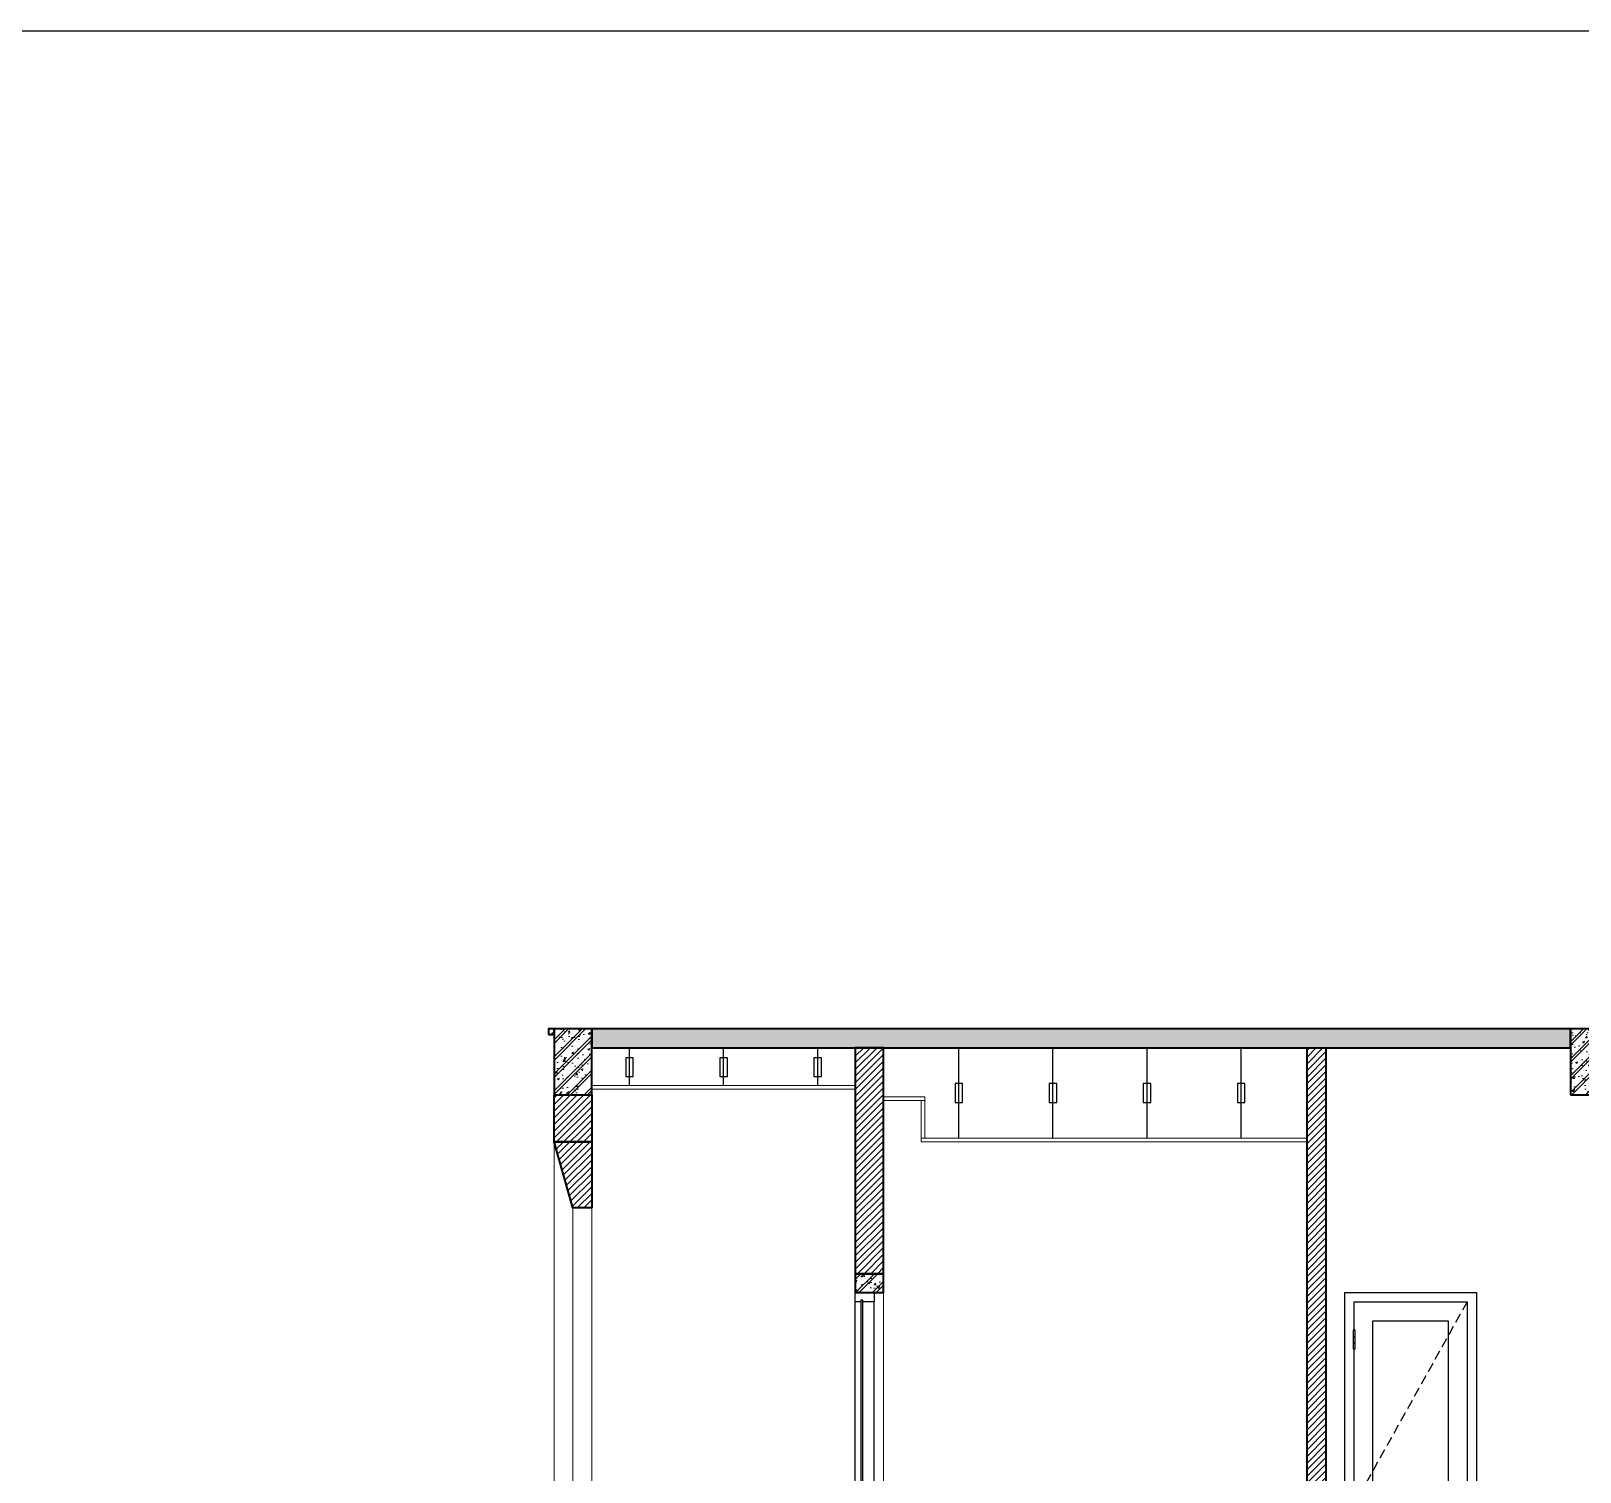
# Model space of a CAD drawing. Header units: inches. Extents: x 236662 to 497023, y -248575 to 81795.
# Drawn here: x 473782 to 482010, y -180349 to -172693 of the extents above; entities that cross this region are included whole.
import ezdxf

# ---------------------------------------------------------------- set-up
doc = ezdxf.new("R2010")
doc.units = ezdxf.units.IN
doc.header["$LTSCALE"] = 10
doc.header["$MEASUREMENT"] = 0
doc.linetypes.add('HIDDEN', pattern=[0.375, 0.25, -0.125])
for name, color, linetype, lineweight in [('02. HP_BE TONG', 1, 'Continuous', 35), ('03. HP_TUONG', 2, 'Continuous', 35), ('06. HP_THAY 1', 134, 'Continuous', 15), ('06. HP_THAY 2', 147, 'Continuous', 13), ('09_HP_HATCH', 8, 'Continuous', 5)]:
    doc.layers.add(name, color=color, linetype=linetype, lineweight=lineweight)
doc.layers.add('04. HP_CUA', color=153, linetype='Continuous')
doc.layers.add('07. HP_KY HIEU', color=43, linetype='Continuous')
pattern_1 = [(45, (491560.06, -193094.979), (-17.67767, 17.67767), [])]

# ---------------------------------------------------------------- blocks, each defined once
blk = doc.blocks.new('ÁDASDASDWD')
at = {"layer": '09_HP_HATCH'}
h = blk.add_hatch(dxfattribs=at)
h.set_pattern_fill('CHAU-01', color=256, scale=15, pattern_type=2)
h.set_pattern_definition([(50, (-55376.965, -37444.2), (107.58903, -9.41282), [11.25, -123.75]), (355, (-55376.97, -37444.2), (-20.8127, 112.82882), [9, -99]), (100.4514, (-55368, -37444.99), (86.7764, 103.41593), [9.56103, -105.17132]), (46.1842, (-55376.97, -37414.2), (160.08616, -24.82785), [16.875, -185.625]), (96.6356, (-55363.62, -37416.27), (140.1994, 146.11768), [14.34154, -157.75695]), (351.1842, (-55376.97, -37414.2), (140.1993, 146.1178), [13.5, -148.5]), (21, (-55361.965, -37421.7), (89.53606, -60.39283), [11.25, -123.75]), (326, (-55361.97, -37421.7), (36.4973, 108.7725), [9, -99]), (71.4514, (-55354.5, -37426.73), (126.0334, 48.37957), [9.56103, -105.17132]), (37.5, (-55376.965, -37444.2), (1.823978, 49.934078), [0, -97.8, 0, -100.5, 0, -99.375]), (7.5, (-55376.965, -37444.2), (39.46043, 59.161757), [0, -57.3, 0, -95.55, 0, -37.875]), (327.5, (-55410.415, -37444.2), (80.073365, -3.38323), [0, -37.5, 0, -117, 0, -155.25]), (317.5, (-55425.415, -37444.2), (87.477925, 15.01575), [0, -48.75, 0, -77.7, 0, -110.25]), (45, (-55376.965, -37444.2), (-45.07806, 45.07806), []), (45, (-55376.965, -37425.827), (-45.07806, 45.07806), [])])
h.paths.add_polyline_path([(-100, -350), (100, -350), (100, 0), (-100, 0)])
at = {"layer": '02. HP_BE TONG'}
blk.add_lwpolyline([(-100, -350), (100, -350), (100, 0), (-100, 0)], close=True, dxfattribs=at)
blk = doc.blocks.new('*U308')
for p, q in [((0, 50), (0, 2150)), ((100, 50), (100, 2150))]:
    blk.add_line(p, q)
for points in [[(0, 2150), (60, 2150), (60, 2160), (70, 2160), (70, 2150), (100, 2150), (100, 2200), (0, 2200)], [(0, 0), (100, 0), (100, 50), (70, 50), (70, 40), (60, 40), (60, 50), (0, 50)]]:
    blk.add_lwpolyline(points, close=True)
at = {"color": 8}
blk.add_lwpolyline([(70, 40), (60, 40), (60, 2160), (70, 2160)], close=True, dxfattribs=at)
blk = doc.blocks.new('*U310')
at = {"ltscale": 20}
h = blk.add_hatch(dxfattribs=at)
h.set_pattern_fill('_USER', color=8, scale=34, angle=32.99202, style=0, pattern_type=0)
h.set_pattern_definition([(180, (55, 2000), (2e-12, -34), [])])
h.paths.add_polyline_path([(55, 2000), (45, 2000), (45, 1900), (55, 1900)])
h = blk.add_hatch(dxfattribs=at)
h.set_pattern_fill('_USER', color=8, scale=34, angle=32.99202, style=0, pattern_type=0)
h.set_pattern_definition([(180, (55, 1025), (4e-12, 34), [])])
h.paths.add_polyline_path([(55, 1025), (45, 1025), (45, 1125), (55, 1125)])
h = blk.add_hatch(dxfattribs=at)
h.set_pattern_fill('_USER', color=8, scale=34, angle=32.99202, style=0, pattern_type=0)
h.set_pattern_definition([(180, (55, 150), (4e-12, 34), [])])
h.paths.add_polyline_path([(55, 150), (45, 150), (45, 250), (55, 250)])
for points in [[(50, 0), (0, 0), (0, 2200), (700, 2200), (700, 0), (650, 0)], [(50, 2000), (50, 2150), (650, 2150), (650, 0), (50, 0), (50, 150)], [(50, 1125), (50, 1900)], [(50, 250), (50, 1025)]]:
    blk.add_lwpolyline(points)
at = {"color": 8, "linetype": 'HIDDEN', "ltscale": 20}
blk.add_lwpolyline([(650, 2150), (50, 1075), (650, 0)], dxfattribs=at)
for points in [[(55, 2000), (45, 2000), (45, 1900), (55, 1900)], [(550, 100), (150, 100), (150, 2050), (550, 2050)], [(55, 1025), (45, 1025), (45, 1125), (55, 1125)], [(55, 150), (45, 150), (45, 250), (55, 250)]]:
    blk.add_lwpolyline(points, close=True)
for radius in [30, 7]:
    blk.add_circle((600, 900), radius)

msp = doc.modelspace()

# ---------------------------------------------------------------- hatches: boundary and pattern name
at = {"layer": '09_HP_HATCH'}
h = msp.add_hatch(dxfattribs=at)
h.set_pattern_fill('ANSI31', color=8, scale=200)
h.set_pattern_definition(pattern_1)
h.paths.add_polyline_path([(476560.1, -177995), (476530.1, -177995), (476530.1, -178025), (476560.1, -178025)])
h.paths.add_polyline_path([(476760.1, -178345), (476560.1, -178345), (476560.1, -178595), (476760.1, -178595)])
h.paths.add_polyline_path([(476760.1, -178595), (476560.1, -178595), (476660.1, -178945), (476760.1, -178945)])
h = msp.add_hatch(dxfattribs=at)
h.set_pattern_fill('CHAU-01', color=256, scale=15, pattern_type=2)
h.set_pattern_definition([(50, (339573.58, -256936.03), (107.589027, -9.41282), [11.25, -123.75]), (355, (339573.58, -256936.03), (-20.8127, 112.82882), [9, -99]), (100.4514, (339582.54, -256936.81), (86.77641, 103.41593), [9.56103, -105.17132]), (46.1842, (339573.58, -256906.03), (160.08616, -24.82785), [16.875, -185.625]), (96.6356, (339586.92, -256908.1), (140.1994, 146.11768), [14.34154, -157.75695]), (351.1842, (339573.58, -256906.03), (140.1993, 146.11779), [13.5, -148.5]), (21, (339588.58, -256913.53), (89.53606, -60.392834), [11.25, -123.75]), (326, (339588.58, -256913.53), (36.4973, 108.77251), [9, -99]), (71.4514, (339596.04, -256918.56), (126.033394, 48.379575), [9.56103, -105.17132]), (37.5, (339573.576, -256936.028), (1.823978, 49.934078), [0, -97.8, 0, -100.5, 0, -99.375]), (7.5, (339573.576, -256936.03), (39.46043, 59.161757), [0, -57.3, 0, -95.55, 0, -37.875]), (327.5, (339540.126, -256936.028), (80.073365, -3.383231), [0, -37.5, 0, -117, 0, -155.25]), (317.5, (339525.126, -256936.03), (87.477925, 15.015747), [0, -48.75, 0, -77.7, 0, -110.25]), (45, (339573.576, -256936.03), (-45.078057, 45.078057), []), (45, (339573.576, -256917.65), (-45.078057, 45.078057), [])])
h.paths.add_polyline_path([(476760.1, -177995), (476760.1, -178095), (481960.1, -178095), (481960.1, -177995)])
h = msp.add_hatch(dxfattribs=at)
h.set_pattern_fill('ANSI31', color=8, scale=200)
h.set_pattern_definition(pattern_1)
h.paths.add_polyline_path([(478310.1, -178095), (478160.1, -178095), (478160.1, -179295), (478310.1, -179295)])
h = msp.add_hatch(dxfattribs=at)
h.set_pattern_fill('ANSI31', color=8, scale=200)
h.set_pattern_definition(pattern_1)
h.paths.add_polyline_path([(480660.1, -178095), (480560.1, -178095), (480560.1, -181595), (480660.1, -181595)])
h.paths.add_polyline_path([(482160.1, -178345), (482060.1, -178345), (482060.1, -181595), (482160.1, -181595)])
h = msp.add_hatch(dxfattribs=at)
h.set_pattern_fill('CHAU-01', color=256, scale=15, pattern_type=2)
h.set_pattern_definition([(50, (371225.07, -262458.85), (107.58903, -9.41282), [11.25, -123.75]), (355, (371225.07, -262458.85), (-20.8127, 112.82882), [9, -99]), (100.4514, (371234.03, -262459.64), (86.77641, 103.41593), [9.56103, -105.17132]), (46.1842, (371225.07, -262428.85), (160.08616, -24.82785), [16.875, -185.625]), (96.6356, (371238.4, -262430.92), (140.1994, 146.11768), [14.34154, -157.75695]), (351.1842, (371225.07, -262428.85), (140.1993, 146.1178), [13.5, -148.5]), (21, (371240.07, -262436.35), (89.53606, -60.392834), [11.25, -123.75]), (326, (371240.07, -262436.35), (36.4973, 108.77251), [9, -99]), (71.4514, (371247.53, -262441.38), (126.033394, 48.379575), [9.56103, -105.17132]), (37.5, (371225.067, -262458.85), (1.823978, 49.934078), [0, -97.8, 0, -100.5, 0, -99.375]), (7.5, (371225.067, -262458.85), (39.46043, 59.161757), [0, -57.3, 0, -95.55, 0, -37.875]), (327.5, (371191.617, -262458.85), (80.073365, -3.383231), [0, -37.5, 0, -117, 0, -155.25]), (317.5, (371176.62, -262458.85), (87.477925, 15.015747), [0, -48.75, 0, -77.7, 0, -110.25]), (45, (371225.07, -262458.85), (-45.078057, 45.078057), []), (45, (371225.07, -262440.477), (-45.078057, 45.078057), [])])
h.paths.add_polyline_path([(478160.1, -179295), (478160.1, -179395), (478310.1, -179395), (478310.1, -179295)])

# ---------------------------------------------------------------- linework, layer by layer
msp.add_lwpolyline([(402912.4, -172693.2), (497022.9, -172693.2), (497022.9, -235116.6), (402912.4, -235116.6)], close=True)
at = {"layer": '02. HP_BE TONG'}
for points in [[(476760.1, -177995), (476760.1, -178095), (481960.1, -178095), (481960.1, -177995)], [(478160.1, -179295), (478160.1, -179395), (478310.1, -179395), (478310.1, -179295)]]:
    msp.add_lwpolyline(points, close=True, dxfattribs=at)
at = {"layer": '03. HP_TUONG'}
for points in [[(476530.1, -178025), (476560.1, -178025), (476560.1, -177995), (476530.1, -177995)], [(478160.1, -179295), (478310.1, -179295), (478310.1, -178095), (478160.1, -178095)], [(480560.1, -178095), (480660.1, -178095), (480660.1, -181595), (480560.1, -181595)], [(476560.1, -178345), (476760.1, -178345), (476760.1, -178595), (476560.1, -178595)], [(476560.1, -178595), (476760.1, -178595), (476760.1, -178945), (476660.1, -178945)]]:
    msp.add_lwpolyline(points, close=True, dxfattribs=at)
at = {"layer": '06. HP_THAY 1'}
for p, q in [((476560.1, -178345), (476560.1, -181625)), ((476760.1, -178945), (476760.1, -181625))]:
    msp.add_line(p, q, dxfattribs=at)
msp.add_lwpolyline([(476560.1, -178595), (476560.1, -181625), (476660.1, -181625), (476660.1, -178945)], dxfattribs=at)
msp.add_lwpolyline([(478160.1, -179395), (478310.1, -179395), (478310.1, -181595), (478160.1, -181595)], close=True, dxfattribs=at)
at = {"layer": '06. HP_THAY 2'}
msp.add_line((476760.1, -178295), (478160.1, -178295), dxfattribs=at)
for points in [[(476760.1, -178315), (478160.1, -178315), (478160.1, -178295), (476760.1, -178295)], [(478310.1, -178355.4), (478310.1, -178375.4), (478530.1, -178375.4), (478530.1, -178355.4)], [(478510.1, -178575), (478530.1, -178575), (478530.1, -178375), (478510.1, -178375)], [(478510.1, -178595), (480560.1, -178595), (480560.1, -178575), (478510.1, -178575)]]:
    msp.add_lwpolyline(points, close=True, dxfattribs=at)
at = {"layer": '07. HP_KY HIEU'}
for p, q in [((476960.8, -178295), (476960.8, -178095)), ((477460.8, -178295), (477460.8, -178095)), ((477960.8, -178295), (477960.8, -178095)), ((478710.1, -178575), (478710.1, -178094.7)), ((479210.1, -178575), (479210.1, -178094.7)), ((479710.1, -178575), (479710.1, -178094.7)), ((480210.1, -178575), (480210.1, -178094.7))]:
    msp.add_line(p, q, dxfattribs=at)
for points in [[(476940.8, -178248.3), (476980.8, -178248.3), (476980.8, -178148.3), (476940.8, -178148.3)], [(477440.8, -178248.3), (477480.8, -178248.3), (477480.8, -178148.3), (477440.8, -178148.3)], [(477940.8, -178248.3), (477980.8, -178248.3), (477980.8, -178148.3), (477940.8, -178148.3)], [(478690.1, -178384.8), (478730.1, -178384.8), (478730.1, -178284.8), (478690.1, -178284.8)], [(479190.1, -178384.8), (479230.1, -178384.8), (479230.1, -178284.8), (479190.1, -178284.8)], [(479690.1, -178384.8), (479730.1, -178384.8), (479730.1, -178284.8), (479690.1, -178284.8)], [(480190.1, -178384.8), (480230.1, -178384.8), (480230.1, -178284.8), (480190.1, -178284.8)]]:
    msp.add_lwpolyline(points, close=True, dxfattribs=at)

# ---------------------------------------------------------------- block references
at = {"layer": '04. HP_CUA', "xscale": -1}
msp.add_blockref('*U308', (478260.1, -181595), dxfattribs=at)
at = {"layer": '04. HP_CUA'}
msp.add_blockref('*U310', (480760.1, -181595), dxfattribs=at)
at = {"layer": '06. HP_THAY 1'}
for p in [(476660.1, -177995), (482060.1, -177995)]:
    msp.add_blockref('ÁDASDASDWD', p, dxfattribs=at)

doc.saveas('drawing.dxf')
